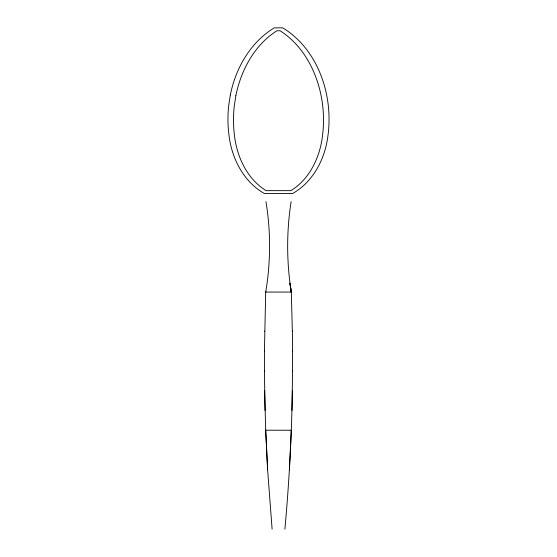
<?xml version="1.0" encoding="UTF-8"?>
<svg xmlns="http://www.w3.org/2000/svg" width="557" height="557" viewBox="0 0 557 557"><rect width="100%" height="100%" fill="white"/><g stroke="black" fill="none" stroke-linecap="round" stroke-linejoin="round"><path stroke-width="0.84" d="M264.422 371.011L264.415 350.917M265.961 201.662C270.89 231.531 270.737 262.222 265.717 292.063L291.283 292.063L289.946 283.228M264.422 351.265L265.717 291.402M292.585 370.767L291.945 410.495M292.362 331.519L291.283 291.402M292.376 390.61C291.596 436.862 289.111 483.086 284.892 529.15M272.108 529.15L267.625 469.864L265.696 430.22L291.304 430.22L289.382 469.864M291.116 201.669C286.43 231.566 286.535 262.18 291.283 292.063L289.932 283.214M267.625 469.864L265.696 430.22M265.696 430.283L264.624 390.61M265.055 410.495L264.415 370.767M292.362 331.074L292.578 351.265M264.638 331.074L264.645 331.519M292.585 350.917L292.578 371.011M230.34 94.899L228.662 105.879A126.516 126.126 0 0 0 229.554 139.243C233.056 161.029 244.836 182.522 264.491 193.571L292.509 193.571C312.164 182.522 323.944 161.029 327.446 139.243A126.516 126.126 0 0 0 328.331 105.879C325.016 75.132 309.776 44.24 282.733 27.85L274.267 27.85C250.483 42.221 235.722 68.121 230.34 94.899M235.89 95.498L234.212 106.505A127.198 126.808 0 0 0 235.11 140.065C238.382 159.963 248.533 179.827 266.086 190.654L290.914 190.654C308.467 179.827 318.618 159.963 321.89 140.065A127.198 126.808 0 0 0 322.788 106.505C319.509 77.075 305.647 47.143 280.115 30.767L276.885 30.767C254.535 45.013 241.097 70.022 235.89 95.498"/></g></svg>
